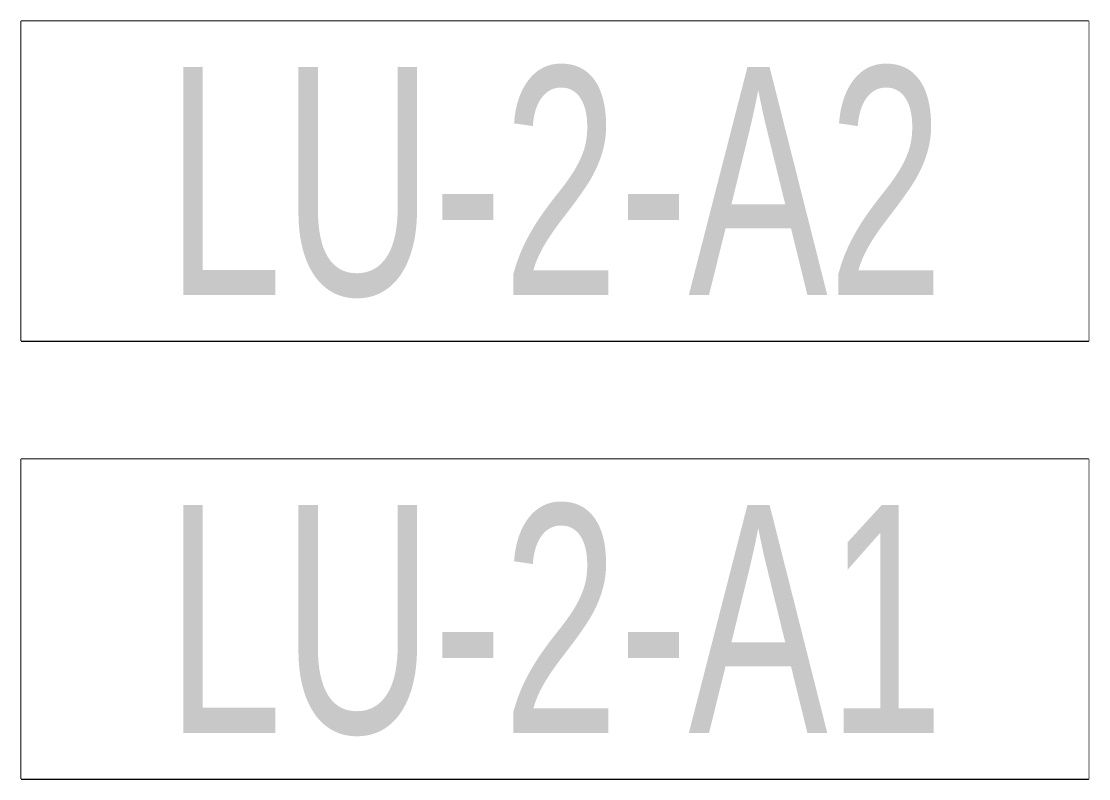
# Model space of a CAD drawing. Header units: millimetres. Extents: x 88028 to 500787, y -530175 to 1035835.
# Drawn here: x 95121 to 96876, y -53490 to -52245 of the extents above; entities that cross this region are included whole.
import ezdxf
from ezdxf.enums import TextEntityAlignment as Align

# ---------------------------------------------------------------- set-up
doc = ezdxf.new("R2010")
doc.units = ezdxf.units.MM
doc.header["$LTSCALE"] = 150
doc.layers.add('------01 Distribution Panel_UPS_Emgency', color=232, linetype='Continuous')
doc.styles.add('ELEC', font='')
doc.styles.get('ELEC').set_extended_font_data('Dotum')

msp = doc.modelspace()

# ---------------------------------------------------------------- linework, layer by layer
at = {"layer": '------01 Distribution Panel_UPS_Emgency', "color": 1, "elevation": 0}
for points in [[(95121.4, -52770.5), (96876.3, -52770.5), (96876.3, -52245.5), (95121.4, -52245.5)], [(95121.4, -53490.5), (96876.3, -53490.5), (96876.3, -52965.5), (95121.4, -52965.5)]]:
    msp.add_lwpolyline(points, close=True, dxfattribs=at)

# ---------------------------------------------------------------- next in the draw order: wipeouts: each hides what was drawn before it
at = {"color": 1}
for points in [[(95121.4, -52770.5), (96876.3, -52770.5), (96876.3, -52245.5), (95121.4, -52245.5)], [(95121.4, -53490.5), (96876.3, -53490.5), (96876.3, -52965.5), (95121.4, -52965.5)]]:
    msp.add_wipeout(points, dxfattribs=at).dxf.layer = '------01 Distribution Panel_UPS_Emgency'

# ---------------------------------------------------------------- next in the draw order: texts
at = {"layer": '------01 Distribution Panel_UPS_Emgency', "style": 'ELEC', "width": 0.7}
for s, p in [('LU-2-A2', (95998.9, -52508)), ('LU-2-A1', (95998.9, -53228))]:
    msp.add_text(s, height=375, dxfattribs=at).set_placement(p, align=Align.MIDDLE_CENTER)

doc.saveas('drawing.dxf')
